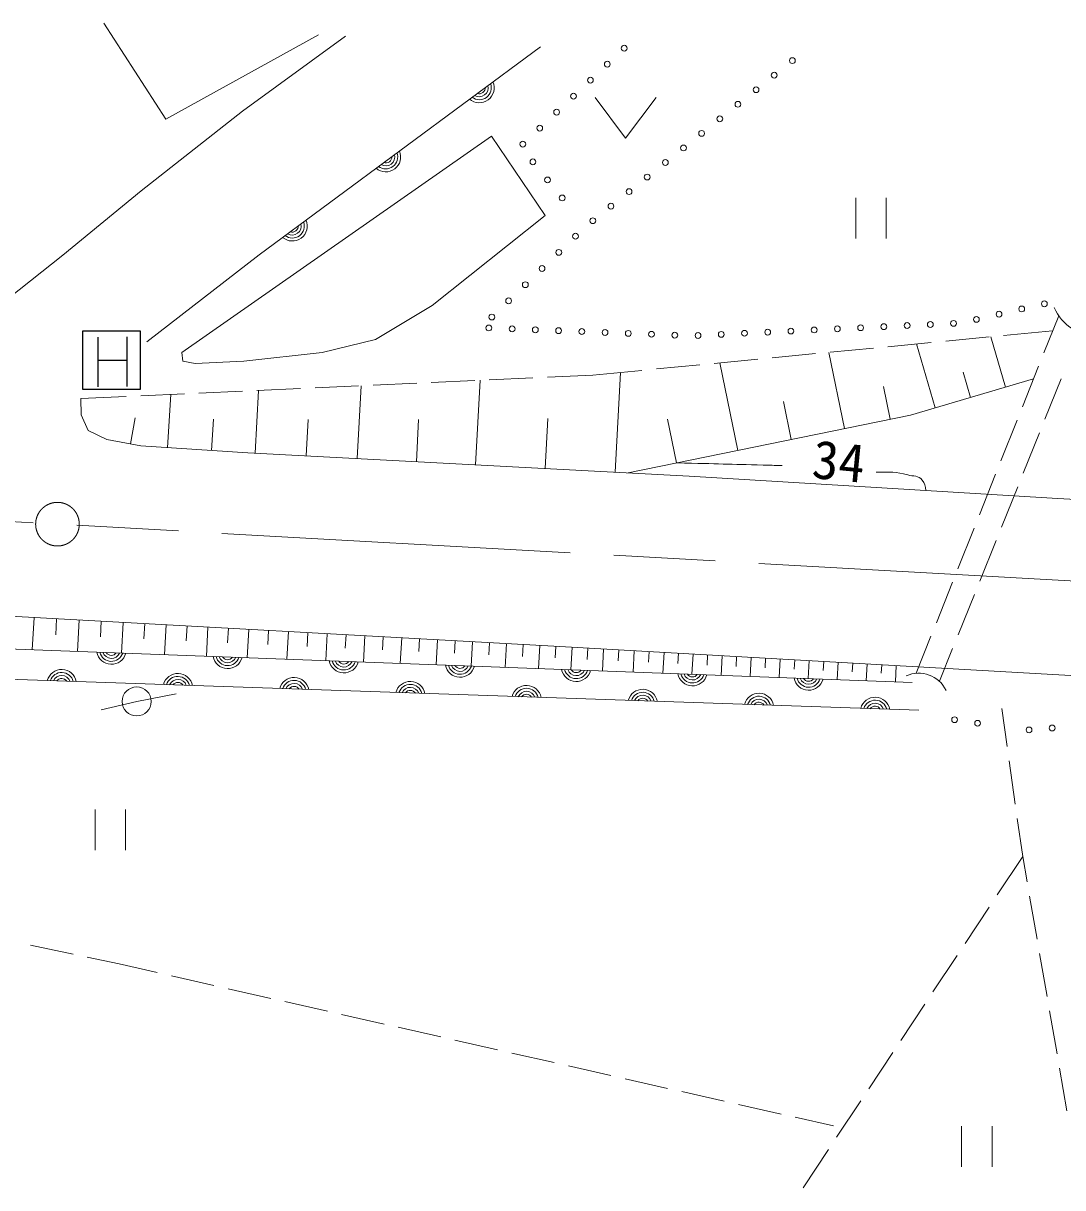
# Model space of a CAD drawing. Units: millimetres, scale not verified. Extents: x 40000 to 680000, y 20000 to 380000.
# Drawn here: x 364390 to 400145, y 256265 to 296319 of the extents above; entities that cross this region are included whole.
import ezdxf
from ezdxf.enums import TextEntityAlignment as Align

# ---------------------------------------------------------------- set-up
doc = ezdxf.new("R2010")
doc.units = ezdxf.units.MM
doc.header["$LTSCALE"] = 1000
doc.linetypes.add('CHAIN', pattern=[18.5, 12, -1.5, 3.5, -1.5])
for name, color, linetype, lineweight in [('M-BMK', 2, 'CHAIN', 13), ('M-STR-STRC', 7, 'Continuous', 25), ('M-WORK', 1, 'Continuous', 13)]:
    doc.layers.add(name, color=color, linetype=linetype, lineweight=lineweight)
doc.styles.add('ＭＳ ゴシック', font='')
doc.styles.get('ＭＳ ゴシック').set_extended_font_data('MS Gothic')

msp = doc.modelspace()

# ---------------------------------------------------------------- linework, layer by layer
at = {"layer": 'M-BMK'}
msp.add_line((297337, 282903), (469934, 273256), dxfattribs=at)
msp.add_circle((365566, 279090), 750, dxfattribs=at)
at = {"layer": 'M-STR-STRC'}
for p, q in [((368424, 285734), (366424, 285734)), ((366424, 285734), (366424, 283734)), ((368424, 283734), (368424, 285734)), ((366964, 283819), (366964, 285519)), ((367955, 285530), (367955, 283825)), ((366964, 284734), (367955, 284734)), ((366424, 283734), (368424, 283734))]:
    msp.add_line(p, q, dxfattribs=at)
at = {"layer": 'M-WORK'}
for p, q in [((367161, 296319), (369293, 293016)), ((369293, 293016), (374541, 295919)), ((371936, 293295), (375479, 295879)), ((372506, 288360), (382177, 295513)), ((384061, 293764), (385111, 292364)), ((385111, 292364), (386161, 293764)), ((368446, 290551), (371936, 293295)), ((380501, 292435), (369847, 284991)), ((382341, 289706), (380501, 292435)), ((365755, 288340), (368446, 290551)), ((393024, 290315), (393024, 288915)), ((394074, 288915), (394074, 290315)), ((378452, 286616), (382341, 289706)), ((361839, 285250), (365755, 288340)), ((372506, 288360), (368643, 285359)), ((376507, 285444), (378452, 286616)), ((399499, 284987), (400006, 286259)), ((398113, 285578), (399799, 285740)), ((374669, 284991), (376507, 285444)), ((394132, 285194), (395625, 285338)), ((395761, 283093), (395115, 285289)), ((396123, 285386), (397616, 285530)), ((398182, 283806), (397673, 285535)), ((369847, 284991), (369873, 284698)), ((371978, 284698), (374669, 284991)), ((390150, 284811), (391643, 284955)), ((392640, 282379), (392103, 284999)), ((392141, 285003), (393634, 285147)), ((369873, 284698), (370300, 284618)), ((370300, 284618), (371978, 284698)), ((386169, 284428), (387662, 284571)), ((388159, 284619), (389653, 284763)), ((388971, 281628), (388355, 284638)), ((398759, 283129), (399314, 284522)), ((378423, 283962), (379921, 284031)), ((379948, 281132), (380101, 284039)), ((380420, 284054), (381919, 284123)), ((382418, 284146), (383985, 284217)), ((383985, 284217), (385671, 284380)), ((384748, 280880), (384929, 284308)), ((394912, 282844), (399141, 284088)), ((396971, 283450), (396717, 284314)), ((400096, 284089), (399535, 282698)), ((370431, 283596), (371929, 283664)), ((372371, 281531), (372484, 283690)), ((372429, 283687), (373927, 283756)), ((374427, 283779), (375925, 283848)), ((375878, 281346), (376010, 283852)), ((376425, 283871), (377923, 283939)), ((394209, 282700), (393980, 283821)), ((366367, 283409), (367934, 283481)), ((366367, 283409), (366387, 282850)), ((368433, 283504), (369932, 283573)), ((369350, 281725), (369469, 283552)), ((390805, 282003), (390537, 283314)), ((366387, 282850), (366627, 282317)), ((385198, 280856), (394912, 282844)), ((368077, 281850), (368240, 282751)), ((370860, 281626), (370931, 282705)), ((374124, 281439), (374190, 282691)), ((377913, 281239), (377989, 282693)), ((382348, 281006), (382438, 282720)), ((386864, 281197), (386556, 282702)), ((398019, 281271), (398574, 282664)), ((366627, 282317), (367266, 281997)), ((367266, 281997), (368438, 281784)), ((399348, 282234), (398787, 280843)), ((368438, 281784), (372115, 281544)), ((372115, 281544), (387300, 280745)), ((397279, 279413), (397834, 280806)), ((387300, 280745), (399981, 279973)), ((398600, 280379), (398040, 278988)), ((399981, 279973), (411330, 279280)), ((396538, 277555), (397094, 278948)), ((397853, 278524), (397292, 277133)), ((345808, 276929), (382635, 274891)), ((395798, 275697), (396353, 277090)), ((397105, 276669), (396544, 275278)), ((364759, 275880), (364697, 274770)), ((365536, 275837), (365505, 275282)), ((366313, 275794), (366253, 274712)), ((367070, 275752), (367041, 275211)), ((367828, 275710), (367770, 274656)), ((368566, 275669), (368537, 275142)), ((369304, 275629), (369247, 274601)), ((370024, 275589), (369995, 275075)), ((345933, 275467), (394965, 273645)), ((370743, 275549), (370688, 274547)), ((371444, 275510), (371417, 275009)), ((372145, 275471), (372091, 274495)), ((372829, 275433), (372802, 274945)), ((373512, 275396), (373460, 274444)), ((374178, 275359), (374152, 274883)), ((374844, 275322), (374793, 274395)), ((375493, 275286), (375468, 274822)), ((376142, 275250), (376092, 274346)), ((376775, 275215), (376750, 274763)), ((377408, 275180), (377359, 274299)), ((395106, 273960), (395613, 275232)), ((378024, 275146), (378000, 274706)), ((378641, 275112), (378593, 274253)), ((379242, 275079), (379218, 274649)), ((379843, 275045), (379796, 274209)), ((380428, 275013), (380405, 274595)), ((381014, 274980), (380969, 274165)), ((381585, 274949), (381562, 274541)), ((382156, 274917), (382112, 274123)), ((382635, 274891), (418280, 272879)), ((382712, 274886), (382690, 274489)), ((383268, 274855), (383225, 274081)), ((383810, 274824), (383788, 274438)), ((384352, 274794), (384309, 274041)), ((396357, 274814), (395902, 273686)), ((395196, 272686), (345602, 274376)), ((384879, 274764), (384858, 274388)), ((385406, 274734), (385365, 274002)), ((385919, 274705), (385898, 274339)), ((386432, 274677), (386392, 273963)), ((386931, 274648), (386911, 274292)), ((387430, 274620), (387391, 273926)), ((387930, 274592), (387910, 274245)), ((388429, 274564), (388391, 273889)), ((388928, 274536), (388909, 274198)), ((389427, 274508), (389390, 273852)), ((389926, 274479), (389908, 274152)), ((390426, 274451), (390390, 273815)), ((390925, 274423), (390907, 274105)), ((391424, 274395), (391389, 273778)), ((391923, 274367), (391906, 274058)), ((392422, 274338), (392389, 273741)), ((392922, 274310), (392905, 274011)), ((393421, 274282), (393388, 273703)), ((393920, 274254), (393904, 273965)), ((394419, 274226), (394388, 273666)), ((368292, 272993), (369651, 273259)), ((367067, 272700), (368292, 272993)), ((398234, 271439), (398049, 272749)), ((398513, 269458), (398304, 270944)), ((366859, 269275), (366859, 267875)), ((367909, 267875), (367909, 269275)), ((398768, 267654), (398583, 268963)), ((397893, 266334), (398768, 267654)), ((398768, 267654), (398919, 266786)), ((399005, 266293), (399262, 264816)), ((396788, 264668), (397617, 265918)), ((364635, 264608), (366103, 264297)), ((366592, 264193), (367683, 263962)), ((367683, 263962), (369000, 263663)), ((395683, 263001), (396512, 264251)), ((399348, 264323), (399605, 262845)), ((369488, 263553), (370950, 263221)), ((371438, 263110), (372901, 262779)), ((373389, 262668), (374851, 262336)), ((394577, 261334), (395406, 262584)), ((375339, 262226), (376802, 261894)), ((399691, 262353), (399949, 260875)), ((377289, 261783), (378752, 261451)), ((379240, 261341), (380703, 261009)), ((381190, 260898), (382653, 260567)), ((393472, 259667), (394301, 260917)), ((383141, 260456), (384604, 260124)), ((400034, 260382), (400292, 258905)), ((385091, 260013), (386554, 259682)), ((387042, 259571), (388505, 259239)), ((392367, 258000), (393196, 259251)), ((388992, 259129), (390455, 258797)), ((390943, 258686), (392259, 258388)), ((396666, 258378), (396666, 256978)), ((397716, 256978), (397716, 258378)), ((391215, 256265), (392090, 257584))]:
    msp.add_line(p, q, dxfattribs=at)
for centre, radius in [((385061, 295462), 100), ((384480, 294912), 100), ((390845, 295035), 100), ((383899, 294362), 100), ((390221, 294534), 100), ((389597, 294033), 100), ((383318, 293812), 100), ((388973, 293533), 100), ((382737, 293263), 100), ((382156, 292713), 100), ((388349, 293032), 100), ((387725, 292532), 100), ((381575, 292163), 100), ((387101, 292031), 100), ((381921, 291552), 100), ((386477, 291531), 100), ((382425, 290931), 100), ((385853, 291030), 100), ((382929, 290310), 100), ((385229, 290529), 100), ((384605, 290029), 100), ((383981, 289528), 100), ((383386, 288995), 100), ((382811, 288439), 100), ((382235, 287883), 100), ((381660, 287327), 100), ((381085, 286770), 100), ((397955, 286313), 100), ((398735, 286492), 100), ((399514, 286671), 100), ((380510, 286214), 100), ((394792, 285921), 100), ((395591, 285959), 100), ((396390, 285997), 100), ((397176, 286133), 100), ((380405, 285838), 100), ((381205, 285807), 100), ((382004, 285776), 100), ((382804, 285746), 100), ((383603, 285715), 100), ((384402, 285684), 100), ((385202, 285653), 100), ((386001, 285622), 100), ((386801, 285591), 100), ((387600, 285580), 100), ((388399, 285618), 100), ((389198, 285656), 100), ((389997, 285694), 100), ((390796, 285732), 100), ((391595, 285770), 100), ((392394, 285808), 100), ((393194, 285846), 100), ((393993, 285883), 100), ((368292, 272993), 500), ((396426, 272364), 100), ((397217, 272241), 100), ((398986, 272012), 100), ((399783, 272078), 100)]:
    msp.add_circle(centre, radius, dxfattribs=at)
for centre, radius, start, end in [((380077, 294100), 512, 229.1696, 23.8088), ((380077, 294100), 410, 232.4149, 20.5635), ((380077, 294100), 308, 237.9493, 15.0291), ((380077, 294100), 205, 249.7726, 3.2058), ((376861, 291721), 512, 229.1696, 23.8088), ((376861, 291721), 410, 232.4149, 20.5635), ((376861, 291721), 308, 237.9493, 15.0291), ((376861, 291721), 205, 249.7726, 3.2058), ((373645, 289342), 512, 229.1696, 23.8088), ((373645, 289342), 410, 232.4149, 20.5635), ((373645, 289342), 308, 237.9493, 15.0291), ((373645, 289342), 205, 249.7726, 3.2058), ((401297, 287142), 1564, 202.7249, 271.8046), ((367422, 274781), 512, 190.5515, 345.1907), ((367422, 274781), 410, 193.7968, 341.9454), ((367422, 274781), 308, 199.3313, 336.411), ((367422, 274781), 205, 211.1545, 324.5877), ((371420, 274633), 512, 190.5515, 345.1907), ((371420, 274633), 410, 193.7968, 341.9454), ((371420, 274633), 308, 199.3313, 336.411), ((371420, 274633), 205, 211.1545, 324.5877), ((375417, 274484), 512, 190.5515, 345.1907), ((375417, 274484), 410, 193.7968, 341.9454), ((375417, 274484), 308, 199.3313, 336.411), ((375417, 274484), 205, 211.1545, 324.5877), ((365710, 273578), 512, 10.7285, 165.3677), ((365710, 273578), 410, 13.9737, 162.1224), ((379414, 274335), 512, 190.5515, 345.1907), ((379414, 274335), 410, 193.7968, 341.9454), ((379414, 274335), 308, 199.3313, 336.411), ((379414, 274335), 205, 211.1545, 324.5877), ((383411, 274187), 512, 190.5515, 345.1907), ((383411, 274187), 410, 193.7968, 341.9454), ((383411, 274187), 308, 199.3313, 336.411), ((383411, 274187), 205, 211.1545, 324.5877), ((365710, 273578), 308, 19.5082, 156.5879), ((365710, 273578), 205, 31.3315, 144.7647), ((369707, 273442), 512, 10.7285, 165.3677), ((369707, 273442), 410, 13.9737, 162.1224), ((369707, 273442), 308, 19.5082, 156.5879), ((369707, 273442), 205, 31.3315, 144.7647), ((373705, 273306), 512, 10.7285, 165.3677), ((373705, 273306), 410, 13.9737, 162.1224), ((373705, 273306), 308, 19.5082, 156.5879), ((377703, 273169), 512, 10.7285, 165.3677), ((377703, 273169), 410, 13.9737, 162.1224), ((387409, 274038), 512, 190.5515, 345.1907), ((387409, 274038), 410, 193.7968, 341.9454), ((387409, 274038), 308, 199.3313, 336.411), ((387409, 274038), 205, 211.1545, 324.5877), ((391406, 273890), 512, 190.5515, 345.1907), ((391406, 273890), 410, 193.7968, 341.9454), ((391406, 273890), 308, 199.3313, 336.411), ((391406, 273890), 205, 211.1545, 324.5877), ((395195, 272923), 1040, 25.5065, 114.686), ((373705, 273306), 205, 31.3315, 144.7647), ((377703, 273169), 308, 19.5082, 156.5879), ((377703, 273169), 205, 31.3315, 144.7647), ((381700, 273033), 512, 10.7285, 165.3677), ((381700, 273033), 410, 13.9737, 162.1224), ((381700, 273033), 308, 19.5082, 156.5879), ((381700, 273033), 205, 31.3315, 144.7647), ((385698, 272897), 512, 10.7285, 165.3677), ((385698, 272897), 410, 13.9737, 162.1224), ((385698, 272897), 308, 19.5082, 156.5879), ((389696, 272761), 512, 10.7285, 165.3677), ((389696, 272761), 410, 13.9737, 162.1224), ((385698, 272897), 205, 31.3315, 144.7647), ((389696, 272761), 308, 19.5082, 156.5879), ((389696, 272761), 205, 31.3315, 144.7647), ((393693, 272624), 512, 10.7285, 165.3677), ((393693, 272624), 410, 13.9737, 162.1224), ((393693, 272624), 308, 19.5082, 156.5879), ((393693, 272624), 205, 31.3315, 144.7647)]:
    msp.add_arc(centre, radius, start, end, dxfattribs=at)
for points, knots in [([(386878, 281200), (388322, 281163), (388684, 281154), (389841, 281123), (390098, 281116), (390178, 281114), (390498, 281105)], [0, 0, 0, 0, 1, 1, 1, 2, 2, 2, 2]), ([(393731, 280874), (394221, 280875), (394405, 280900), (394814, 280786), (395013, 280730), (395185, 280771), (395311, 280608), (395402, 280491), (395422, 280394), (395432, 280250)], [0, 0, 0, 0, 1, 1, 1, 2, 2, 2, 3, 3, 3, 3])]:
    msp.add_open_spline(points, degree=3, knots=knots, dxfattribs=at)

# ---------------------------------------------------------------- texts
at = {"layer": 'M-WORK', "style": 'ＭＳ ゴシック'}
msp.add_text('34', height=1320, rotation=354.501, dxfattribs=at).set_placement((392444, 281254), align=Align.MIDDLE_CENTER)

doc.saveas('drawing.dxf')
